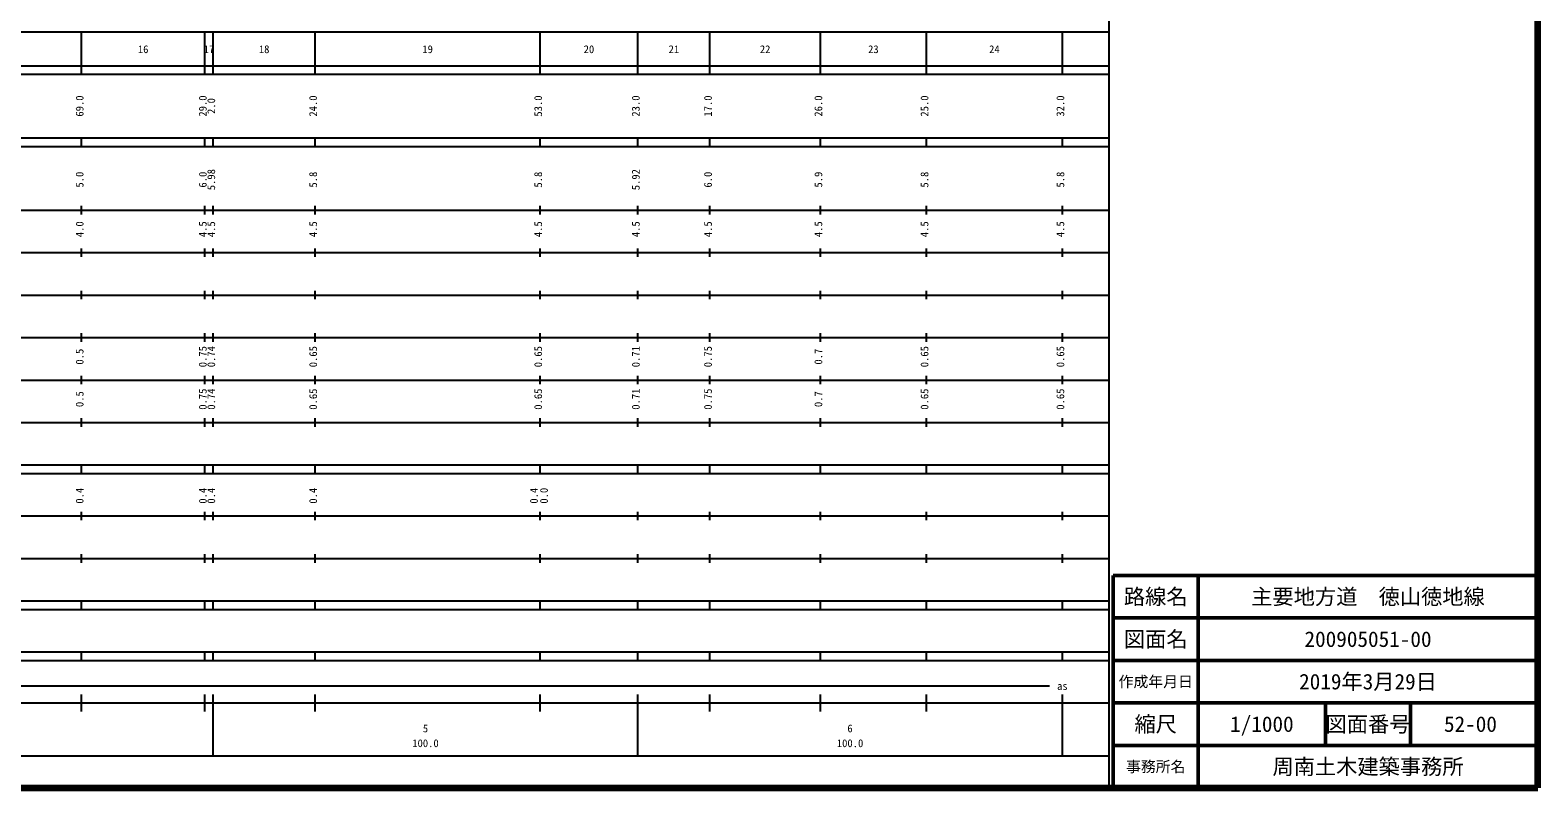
# Model space of a CAD drawing. Units: millimetres on the paper, enlarged 1000 times. Extents: x 40000 to 680000, y 20000 to 380000.
# Drawn here: x 324884 to 680000, y 20000 to 198357 of the extents above; entities that cross this region are included whole.
import ezdxf
from ezdxf.enums import TextEntityAlignment as Align

# ---------------------------------------------------------------- set-up
doc = ezdxf.new("R2010")
doc.units = ezdxf.units.MM
doc.header["$LTSCALE"] = 1000
for name, color, linetype, lineweight in [('M-TTL', 2, 'Continuous', 140), ('M-TTL-BAND', 7, 'Continuous', 25), ('M-TTL-FRAM', 2, 'Continuous', 50), ('M-TTL-LINE', 7, 'Continuous', 50)]:
    doc.layers.add(name, color=color, linetype=linetype, lineweight=lineweight)
doc.layers.add('M-TTL-TXT', color=7, linetype='Continuous')
doc.styles.add('ＭＳ ゴシック', font='')
doc.styles.get('ＭＳ ゴシック').set_extended_font_data('MS Gothic')

msp = doc.modelspace()

# ---------------------------------------------------------------- linework, layer by layer
at = {"layer": 'M-TTL'}
for p, q in [((680000, 20000), (680000, 380000)), ((40000, 20000), (680000, 20000))]:
    msp.add_line(p, q, dxfattribs=at)
at = {"layer": 'M-TTL-BAND'}
for p, q in [((579000, 20000), (579000, 370000)), ((68000, 198000), (579000, 198000)), ((337000, 188000), (337000, 198000)), ((366000, 188000), (366000, 198000)), ((368000, 188000), (368000, 198000)), ((392000, 188000), (392000, 198000)), ((445000, 188000), (445000, 198000)), ((468000, 188000), (468000, 198000)), ((485000, 188000), (485000, 198000)), ((511000, 188000), (511000, 198000)), ((536000, 188000), (536000, 198000)), ((568000, 188000), (568000, 198000)), ((40000, 190000), (579000, 190000)), ((40000, 188000), (579000, 188000)), ((40000, 173000), (579000, 173000)), ((40000, 171000), (579000, 171000)), ((337000, 171000), (337000, 173000)), ((366000, 171000), (366000, 173000)), ((368000, 171000), (368000, 173000)), ((392000, 171000), (392000, 173000)), ((445000, 171000), (445000, 173000)), ((468000, 171000), (468000, 173000)), ((485000, 171000), (485000, 173000)), ((511000, 171000), (511000, 173000)), ((536000, 171000), (536000, 173000)), ((568000, 171000), (568000, 173000)), ((337000, 155000), (337000, 157000)), ((366000, 155000), (366000, 157000)), ((368000, 155000), (368000, 157000)), ((392000, 155000), (392000, 157000)), ((445000, 155000), (445000, 157000)), ((468000, 155000), (468000, 157000)), ((485000, 155000), (485000, 157000)), ((511000, 155000), (511000, 157000)), ((536000, 155000), (536000, 157000)), ((568000, 155000), (568000, 157000)), ((40000, 156000), (579000, 156000)), ((46000, 146000), (579000, 146000)), ((337000, 145000), (337000, 147000)), ((366000, 145000), (366000, 147000)), ((368000, 145000), (368000, 147000)), ((392000, 145000), (392000, 147000)), ((445000, 145000), (445000, 147000)), ((468000, 145000), (468000, 147000)), ((485000, 145000), (485000, 147000)), ((511000, 145000), (511000, 147000)), ((536000, 145000), (536000, 147000)), ((568000, 145000), (568000, 147000)), ((52000, 136000), (579000, 136000)), ((337000, 135000), (337000, 137000)), ((366000, 135000), (366000, 137000)), ((368000, 135000), (368000, 137000)), ((392000, 135000), (392000, 137000)), ((445000, 135000), (445000, 137000)), ((468000, 135000), (468000, 137000)), ((485000, 135000), (485000, 137000)), ((511000, 135000), (511000, 137000)), ((536000, 135000), (536000, 137000)), ((568000, 135000), (568000, 137000)), ((46000, 126000), (579000, 126000)), ((337000, 125000), (337000, 127000)), ((366000, 125000), (366000, 127000)), ((368000, 125000), (368000, 127000)), ((392000, 125000), (392000, 127000)), ((445000, 125000), (445000, 127000)), ((468000, 125000), (468000, 127000)), ((485000, 125000), (485000, 127000)), ((511000, 125000), (511000, 127000)), ((536000, 125000), (536000, 127000)), ((568000, 125000), (568000, 127000)), ((52000, 116000), (579000, 116000)), ((337000, 115000), (337000, 117000)), ((366000, 115000), (366000, 117000)), ((368000, 115000), (368000, 117000)), ((392000, 115000), (392000, 117000)), ((445000, 115000), (445000, 117000)), ((468000, 115000), (468000, 117000)), ((485000, 115000), (485000, 117000)), ((511000, 115000), (511000, 117000)), ((536000, 115000), (536000, 117000)), ((568000, 115000), (568000, 117000)), ((337000, 105000), (337000, 107000)), ((366000, 105000), (366000, 107000)), ((368000, 105000), (368000, 107000)), ((392000, 105000), (392000, 107000)), ((445000, 105000), (445000, 107000)), ((468000, 105000), (468000, 107000)), ((485000, 105000), (485000, 107000)), ((511000, 105000), (511000, 107000)), ((536000, 105000), (536000, 107000)), ((568000, 105000), (568000, 107000)), ((46000, 106000), (579000, 106000)), ((40000, 96000), (579000, 96000)), ((337000, 94000), (337000, 96000)), ((366000, 94000), (366000, 96000)), ((368000, 94000), (368000, 96000)), ((392000, 94000), (392000, 96000)), ((445000, 94000), (445000, 96000)), ((468000, 94000), (468000, 96000)), ((485000, 94000), (485000, 96000)), ((511000, 94000), (511000, 96000)), ((536000, 94000), (536000, 96000)), ((568000, 94000), (568000, 96000)), ((40000, 94000), (579000, 94000)), ((49000, 84000), (579000, 84000)), ((337000, 83000), (337000, 85000)), ((366000, 83000), (366000, 85000)), ((368000, 83000), (368000, 85000)), ((392000, 83000), (392000, 85000)), ((445000, 83000), (445000, 85000)), ((468000, 83000), (468000, 85000)), ((485000, 83000), (485000, 85000)), ((511000, 83000), (511000, 85000)), ((536000, 83000), (536000, 85000)), ((568000, 83000), (568000, 85000)), ((337000, 73000), (337000, 75000)), ((366000, 73000), (366000, 75000)), ((368000, 73000), (368000, 75000)), ((392000, 73000), (392000, 75000)), ((445000, 73000), (445000, 75000)), ((468000, 73000), (468000, 75000)), ((485000, 73000), (485000, 75000)), ((511000, 73000), (511000, 75000)), ((536000, 73000), (536000, 75000)), ((568000, 73000), (568000, 75000)), ((40000, 74000), (579000, 74000)), ((40000, 64000), (579000, 64000)), ((337000, 62000), (337000, 64000)), ((366000, 62000), (366000, 64000)), ((368000, 62000), (368000, 64000)), ((392000, 62000), (392000, 64000)), ((445000, 62000), (445000, 64000)), ((468000, 62000), (468000, 64000)), ((485000, 62000), (485000, 64000)), ((511000, 62000), (511000, 64000)), ((536000, 62000), (536000, 64000)), ((568000, 62000), (568000, 64000)), ((40000, 62000), (579000, 62000)), ((40000, 52000), (579000, 52000)), ((40000, 50000), (579000, 50000)), ((337000, 50000), (337000, 52000)), ((366000, 50000), (366000, 52000)), ((368000, 50000), (368000, 52000)), ((392000, 50000), (392000, 52000)), ((445000, 50000), (445000, 52000)), ((468000, 50000), (468000, 52000)), ((485000, 50000), (485000, 52000)), ((511000, 50000), (511000, 52000)), ((536000, 50000), (536000, 52000)), ((568000, 50000), (568000, 52000)), ((71000, 44000), (565000, 44000)), ((40000, 40000), (579000, 40000)), ((337000, 38000), (337000, 42000)), ((366000, 38000), (366000, 42000)), ((368000, 27500), (368000, 42000)), ((392000, 38000), (392000, 42000)), ((445000, 38000), (445000, 42000)), ((468000, 27500), (468000, 42000)), ((485000, 38000), (485000, 42000)), ((511000, 38000), (511000, 42000)), ((536000, 38000), (536000, 42000)), ((568000, 27500), (568000, 42000)), ((68000, 27500), (579000, 27500))]:
    msp.add_line(p, q, dxfattribs=at)
at = {"layer": 'M-TTL-FRAM'}
for p, q in [((680000, 70000), (580000, 70000)), ((580000, 70000), (580000, 20000))]:
    msp.add_line(p, q, dxfattribs=at)
at = {"layer": 'M-TTL-LINE'}
for p, q in [((600000, 70000), (600000, 20000)), ((680000, 60000), (580000, 60000)), ((680000, 50000), (580000, 50000)), ((680000, 40000), (580000, 40000)), ((630000, 40000), (630000, 30000)), ((650000, 40000), (650000, 30000)), ((680000, 30000), (580000, 30000))]:
    msp.add_line(p, q, dxfattribs=at)

# ---------------------------------------------------------------- texts
at = {"layer": 'M-TTL-BAND', "style": 'ＭＳ ゴシック'}
for s, p in [('16', (351500, 192405)), ('17', (367000, 192405)), ('18', (380000, 192405)), ('19', (418500, 192405)), ('20', (456500, 192405)), ('21', (476500, 192405)), ('22', (498000, 192405)), ('23', (523500, 192405)), ('24', (552000, 192405)), ('as', (568000, 42500)), ('5', (418000, 32523)), ('6', (518000, 32523)), ('100.0', (418000, 29033)), ('100.0', (518000, 29033))]:
    msp.add_text(s, height=1833, dxfattribs=at).set_placement(p, align=Align.BOTTOM_CENTER)
for s, p in [('69.0', (338000, 180500)), ('29.0', (367000, 180500)), ('2.0', (369000, 180500)), ('24.0', (393000, 180500)), ('53.0', (446000, 180500)), ('23.0', (469000, 180500)), ('17.0', (486000, 180500)), ('26.0', (512000, 180500)), ('25.0', (537000, 180500)), ('32.0', (569000, 180500)), ('5.0', (338000, 163174)), ('6.0', (367000, 163174)), ('5.98', (369000, 163174)), ('5.8', (393000, 163174)), ('5.8', (446000, 163174)), ('5.92', (469000, 163174)), ('6.0', (486000, 163174)), ('5.9', (512000, 163174)), ('5.8', (537000, 163174)), ('5.8', (569000, 163174)), ('4.0', (338000, 151500)), ('4.5', (367000, 151500)), ('4.5', (369000, 151500)), ('4.5', (393000, 151500)), ('4.5', (446000, 151500)), ('4.5', (469000, 151500)), ('4.5', (486000, 151500)), ('4.5', (512000, 151500)), ('4.5', (537000, 151500)), ('4.5', (569000, 151500)), ('0.5', (338000, 121500)), ('0.75', (367000, 121500)), ('0.74', (369000, 121500)), ('0.65', (393000, 121500)), ('0.65', (446000, 121500)), ('0.71', (469000, 121500)), ('0.75', (486000, 121500)), ('0.7', (512000, 121500)), ('0.65', (537000, 121500)), ('0.65', (569000, 121500)), ('0.75', (367000, 111500)), ('0.74', (369000, 111500)), ('0.65', (393000, 111500)), ('0.65', (446000, 111500)), ('0.71', (469000, 111500)), ('0.75', (486000, 111500)), ('0.65', (537000, 111500)), ('0.65', (569000, 111500)), ('0.5', (338000, 111500)), ('0.7', (512000, 111500)), ('0.4', (338000, 88764)), ('0.4', (367000, 88764)), ('0.4', (369000, 88764)), ('0.4', (393000, 88764)), ('0.4', (445000, 88764)), ('0.0', (447370, 88764))]:
    msp.add_text(s, height=1833, rotation=90, dxfattribs=at).set_placement(p, align=Align.BOTTOM_CENTER)
at = {"layer": 'M-TTL-TXT', "style": 'ＭＳ ゴシック'}
for s, height, p in [('路線名', 3666, (590000, 65000)), ('路線名', 3666, (590000, 65000)), ('主要地方道\u3000徳山徳地線', 3666, (640000, 65000)), ('図面名', 3666, (590000, 55000)), ('図面名', 3666, (590000, 55000)), ('200905051-00', 3666, (640000, 55000)), ('作成年月日', 2566, (590000, 45000)), ('作成年月日', 2566, (590000, 45000)), ('2019年3月29日', 3666, (640000, 45000)), ('縮尺', 3666, (590000, 35000)), ('縮尺', 3666, (590000, 35000)), ('1/1000', 3666, (615000, 35000)), ('図面番号', 3666, (640000, 35000)), ('図面番号', 3666, (640000, 35000)), ('52-00', 3666, (664125, 35000)), ('事務所名', 2566, (590000, 25000)), ('事務所名', 2566, (590000, 25000)), ('周南土木建築事務所', 3666, (640000, 25000))]:
    msp.add_text(s, height=height, dxfattribs=at).set_placement(p, align=Align.MIDDLE_CENTER)

doc.saveas('drawing.dxf')
